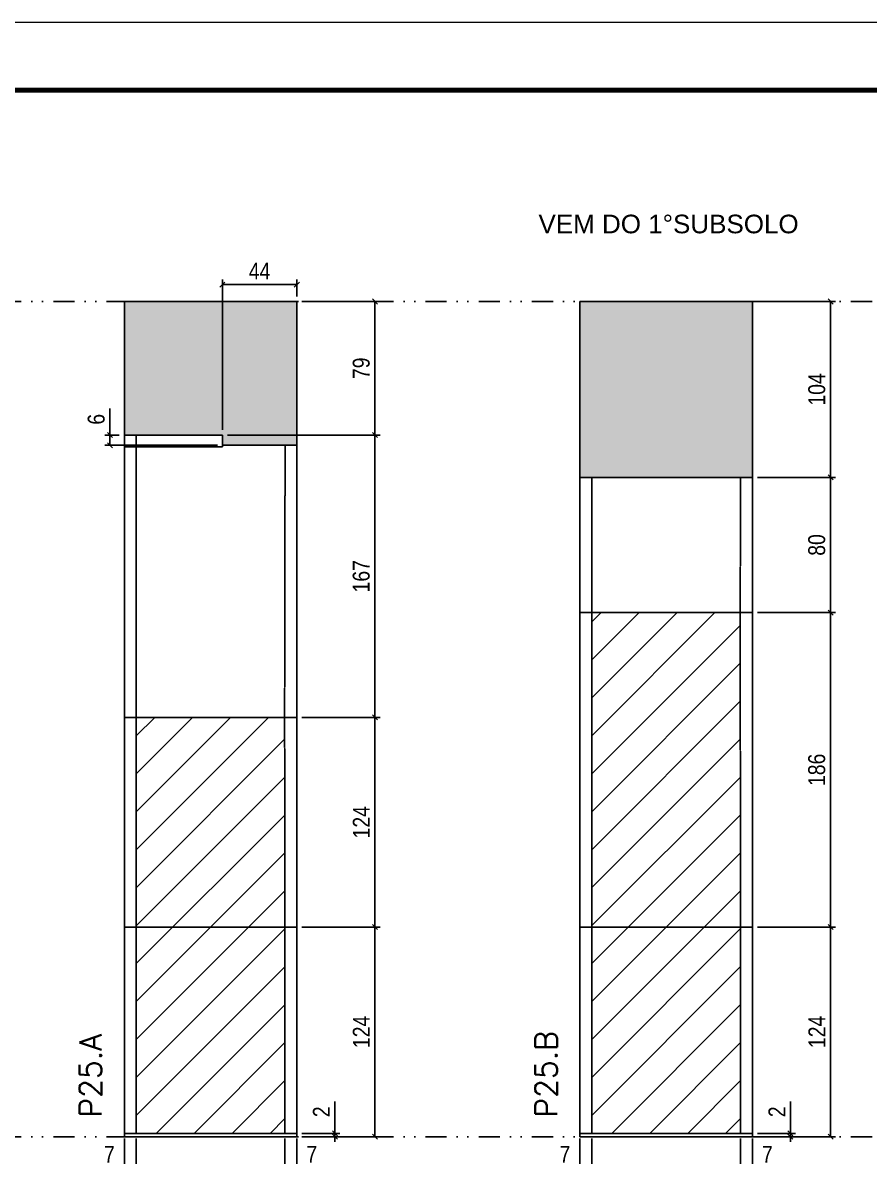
# Model space of a CAD drawing. Extents: x 13379 to 23315, y 867 to 16997.
# Drawn here: x 19619 to 20120, y 10435 to 11106 of the extents above; entities that cross this region are included whole.
import ezdxf
from ezdxf.enums import TextEntityAlignment as Align

# ---------------------------------------------------------------- set-up
doc = ezdxf.new("R2010")
doc.units = 0
for name, pattern in [('DASHED', [0.75, 0.5, -0.25]), ('DIVIDE2', [0.625, 0.25, -0.125, 0, -0.125, 0, -0.125]), ('HIDDEN', [0.375, 0.25, -0.125])]:
    doc.linetypes.add(name, pattern=pattern)
for name, color, linetype in [('COTA', 241, 'Continuous'), ('Nível', 160, 'Continuous'), ('Painéis', 200, 'Continuous'), ('SARR_2.2x7', 40, 'Continuous'), ('Sarrafo de Pressão', 42, 'HIDDEN'), ('TEXTO_GERAL', 7, 'Continuous')]:
    doc.layers.add(name, color=color, linetype=linetype)
for name, color, linetype, lineweight in [('Folhas', 255, 'Continuous', 9), ('Hachura', 251, 'Continuous', 9), ('SARRAFO DE PRESSAO', 251, 'DASHED', 9), ('Texto Seção', 7, 'Continuous', 15)]:
    doc.layers.add(name, color=color, linetype=linetype, lineweight=lineweight)
doc.styles.add('ARIAL', font='arial.ttf')
doc.styles.add('COTA TECNICA', font='techl___.ttf', dxfattribs={"height": 10})
doc.styles.add('COTA TECNICA-50', font='techl___.ttf', dxfattribs={"height": 10})
doc.styles.add('REGUA-120', font='ROMANS.shx', dxfattribs={"height": 15})
doc.dimstyles.new('COTA PAINEL-50', dxfattribs={"dimtxt": 10, "dimasz": 3, "dimexe": 3, "dimexo": 3, "dimgap": 3, "dimtad": 1, "dimdec": 1, "dimzin": 12, "dimdsep": 46, "dimtxsty": 'COTA TECNICA-50', "dimblk1": 'OBLIQUE', "dimblk2": 'OBLIQUE', "dimsah": 1, "dimcen": 0.9, "dimclrd": 4, "dimclre": 4, "dimclrt": 240, "dimadec": 1, "dimazin": 3, "dimtfac": 1, "dimtdec": 1, "dimtmove": 0, "dimatfit": 3, "dimfxl": 1, "dimtolj": 1, "dimtzin": 12, "dimarcsym": 0})
doc.dimstyles.new('PAINEL', dxfattribs={"dimtxt": 10, "dimasz": 3, "dimexe": 3, "dimexo": 3, "dimgap": 3, "dimtad": 1, "dimdec": 1, "dimzin": 12, "dimdsep": 46, "dimtxsty": 'COTA TECNICA', "dimblk1": 'OBLIQUE', "dimblk2": 'OBLIQUE', "dimsah": 1, "dimcen": 0.9, "dimclrd": 4, "dimclre": 4, "dimclrt": 240, "dimadec": 1, "dimazin": 3, "dimtfac": 1, "dimtdec": 1, "dimtmove": 0, "dimatfit": 3, "dimfxl": 1, "dimtolj": 1, "dimtzin": 12, "dimarcsym": 0})

# ---------------------------------------------------------------- blocks, each defined once
blk = doc.blocks.new('9999999999')
at = {"layer": 'Folhas'}
blk.add_lwpolyline([(98138.98, 34190.21), (99623.98, 34190.21), (99623.98, 35240.21), (98138.98, 35240.21)], close=True, dxfattribs=at)
at = {"layer": 'Folhas', "color": 30, "const_width": 3}
blk.add_lwpolyline([(98213.98, 34230.21), (99583.98, 34230.21), (99583.98, 35200.21), (98213.98, 35200.21)], close=True, dxfattribs=at)
blk = doc.blocks.new('_Oblique')
at = {"color": 0, "linetype": 'ByBlock', "lineweight": -2}
blk.add_line((-0.5, -0.5), (0.5, 0.5), dxfattribs=at)
blk = doc.blocks.new('*D758')
at = {"layer": 'COTA', "color": 4, "lineweight": -2, "transparency": 16777216}
for p, q in [((19679.5, 10445.73), (19679.5, 10391.55)), ((19781.5, 10445.73), (19781.5, 10391.55)), ((19679.5, 10394.55), (19781.5, 10394.55))]:
    blk.add_line(p, q, dxfattribs=at)
at = {"layer": 'Defpoints', "color": 0, "transparency": 16777216}
for p in [(19679.5, 10448.73), (19781.5, 10448.73), (19781.5, 10394.55)]:
    blk.add_point(p, dxfattribs=at)
at = {"layer": 'COTA', "color": 4, "lineweight": -2, "transparency": 16777216, "xscale": 3, "yscale": 3, "zscale": 3, "rotation": 180}
blk.add_blockref('_Oblique', (19679.5, 10394.55), dxfattribs=at)
at = {"layer": 'COTA', "color": 4, "lineweight": -2, "transparency": 16777216, "xscale": 3, "yscale": 3, "zscale": 3}
blk.add_blockref('_Oblique', (19781.5, 10394.55), dxfattribs=at)
at = {"layer": 'COTA', "color": 240, "transparency": 16777216, "insert": (19730.5, 10402.65), "char_height": 10, "attachment_point": 5, "style": 'COTA TECNICA'}
blk.add_mtext('\\A1;102', dxfattribs=at)
blk = doc.blocks.new('*D759')
at = {"layer": 'COTA', "color": 4, "lineweight": -2, "transparency": 16777216}
for p, q in [((19784.5, 10570.73), (19830.74, 10570.73)), ((19827.74, 10446.73), (19827.74, 10570.73)), ((19784.5, 10446.73), (19830.74, 10446.73))]:
    blk.add_line(p, q, dxfattribs=at)
at = {"layer": 'Defpoints', "color": 0, "transparency": 16777216}
for p in [(19781.5, 10570.73), (19827.74, 10570.73), (19781.5, 10446.73)]:
    blk.add_point(p, dxfattribs=at)
at = {"layer": 'COTA', "color": 4, "lineweight": -2, "transparency": 16777216, "xscale": 3, "yscale": 3, "zscale": 3}
for p, rotation in [((19827.74, 10570.73), 90), ((19827.74, 10446.73), 270)]:
    blk.add_blockref('_Oblique', p, dxfattribs=dict(at, rotation=rotation))
at = {"layer": 'COTA', "color": 240, "transparency": 16777216, "insert": (19819.67, 10508.73), "char_height": 10, "attachment_point": 5, "rotation": 90, "style": 'COTA TECNICA-50'}
blk.add_mtext('\\A1;124', dxfattribs=at)
blk = doc.blocks.new('*D760')
at = {"layer": 'COTA', "color": 4, "lineweight": -2, "transparency": 16777216}
for p, q in [((19804.03, 10448.73), (19804.03, 10467.53)), ((19784.5, 10448.73), (19807.03, 10448.73)), ((19784.5, 10446.73), (19807.03, 10446.73)), ((19804.03, 10446.73), (19804.03, 10448.73)), ((19804.03, 10446.73), (19804.03, 10443.73))]:
    blk.add_line(p, q, dxfattribs=at)
at = {"layer": 'Defpoints', "color": 0, "transparency": 16777216}
for p in [(19781.5, 10448.73), (19781.5, 10446.73), (19804.03, 10446.73)]:
    blk.add_point(p, dxfattribs=at)
at = {"layer": 'COTA', "color": 4, "lineweight": -2, "transparency": 16777216, "xscale": 3, "yscale": 3, "zscale": 3}
for p, rotation in [((19804.03, 10448.73), 270), ((19804.03, 10446.73), 90)]:
    blk.add_blockref('_Oblique', p, dxfattribs=dict(at, rotation=rotation))
at = {"layer": 'COTA', "color": 240, "transparency": 16777216, "insert": (19796.03, 10461.47), "char_height": 10, "attachment_point": 5, "rotation": 90, "style": 'COTA TECNICA-50'}
blk.add_mtext('\\A1;2', dxfattribs=at)
blk = doc.blocks.new('*D761')
at = {"layer": 'COTA', "color": 4, "lineweight": -2, "transparency": 16777216}
for p, q in [((19679.5, 10443.73), (19679.5, 10425.22)), ((19686.5, 10445.73), (19686.5, 10425.22)), ((19679.5, 10428.22), (19664.77, 10428.22)), ((19686.5, 10428.22), (19679.5, 10428.22))]:
    blk.add_line(p, q, dxfattribs=at)
at = {"layer": 'Defpoints', "color": 0, "transparency": 16777216}
for p in [(19679.5, 10446.73), (19686.5, 10448.73), (19679.5, 10428.22)]:
    blk.add_point(p, dxfattribs=at)
at = {"layer": 'COTA', "color": 4, "lineweight": -2, "transparency": 16777216, "xscale": 3, "yscale": 3, "zscale": 3, "rotation": 180}
blk.add_blockref('_Oblique', (19679.5, 10428.22), dxfattribs=at)
at = {"layer": 'COTA', "color": 4, "lineweight": -2, "transparency": 16777216, "xscale": 3, "yscale": 3, "zscale": 3}
blk.add_blockref('_Oblique', (19686.5, 10428.22), dxfattribs=at)
at = {"layer": 'COTA', "color": 240, "transparency": 16777216, "insert": (19670.64, 10436.29), "char_height": 10, "attachment_point": 5, "style": 'COTA TECNICA-50'}
blk.add_mtext('\\A1;7', dxfattribs=at)
blk = doc.blocks.new('*D762')
at = {"layer": 'COTA', "color": 4, "lineweight": -2, "transparency": 16777216}
for p, q in [((19774.5, 10445.73), (19774.5, 10425.22)), ((19781.5, 10443.73), (19781.5, 10425.22)), ((19774.5, 10428.22), (19781.5, 10428.22)), ((19781.5, 10428.22), (19796.24, 10428.22))]:
    blk.add_line(p, q, dxfattribs=at)
at = {"layer": 'Defpoints', "color": 0, "transparency": 16777216}
for p in [(19774.5, 10448.73), (19781.5, 10446.73), (19781.5, 10428.22)]:
    blk.add_point(p, dxfattribs=at)
at = {"layer": 'COTA', "color": 4, "lineweight": -2, "transparency": 16777216, "xscale": 3, "yscale": 3, "zscale": 3, "rotation": 180}
blk.add_blockref('_Oblique', (19774.5, 10428.22), dxfattribs=at)
at = {"layer": 'COTA', "color": 4, "lineweight": -2, "transparency": 16777216, "xscale": 3, "yscale": 3, "zscale": 3}
blk.add_blockref('_Oblique', (19781.5, 10428.22), dxfattribs=at)
at = {"layer": 'COTA', "color": 240, "transparency": 16777216, "insert": (19790.37, 10436.29), "char_height": 10, "attachment_point": 5, "style": 'COTA TECNICA-50'}
blk.add_mtext('\\A1;7', dxfattribs=at)
blk = doc.blocks.new('*D768')
at = {"layer": 'COTA', "color": 4, "lineweight": -2, "transparency": 16777216}
for p, q in [((19737.5, 10864.73), (19737.5, 10953.72)), ((19737.5, 10950.72), (19781.5, 10950.72)), ((19781.5, 10943.73), (19781.5, 10953.72))]:
    blk.add_line(p, q, dxfattribs=at)
at = {"layer": 'Defpoints', "color": 0, "transparency": 16777216}
for p in [(19781.5, 10950.72), (19781.5, 10940.73), (19737.5, 10861.73)]:
    blk.add_point(p, dxfattribs=at)
at = {"layer": 'COTA', "color": 4, "lineweight": -2, "transparency": 16777216, "xscale": 3, "yscale": 3, "zscale": 3, "rotation": 180}
blk.add_blockref('_Oblique', (19737.5, 10950.72), dxfattribs=at)
at = {"layer": 'COTA', "color": 4, "lineweight": -2, "transparency": 16777216, "xscale": 3, "yscale": 3, "zscale": 3}
blk.add_blockref('_Oblique', (19781.5, 10950.72), dxfattribs=at)
at = {"layer": 'COTA', "color": 240, "transparency": 16777216, "insert": (19759.5, 10958.79), "char_height": 10, "attachment_point": 5, "style": 'COTA TECNICA'}
blk.add_mtext('\\A1;44', dxfattribs=at)
blk = doc.blocks.new('*D769')
at = {"layer": 'COTA', "color": 4, "lineweight": -2, "transparency": 16777216}
for p, q in [((19784.5, 10694.73), (19830.74, 10694.73)), ((19827.74, 10570.73), (19827.74, 10694.73)), ((19784.5, 10570.73), (19830.74, 10570.73))]:
    blk.add_line(p, q, dxfattribs=at)
at = {"layer": 'Defpoints', "color": 0, "transparency": 16777216}
for p in [(19781.5, 10694.73), (19827.74, 10694.73), (19781.5, 10570.73)]:
    blk.add_point(p, dxfattribs=at)
at = {"layer": 'COTA', "color": 4, "lineweight": -2, "transparency": 16777216, "xscale": 3, "yscale": 3, "zscale": 3}
for p, rotation in [((19827.74, 10694.73), 90), ((19827.74, 10570.73), 270)]:
    blk.add_blockref('_Oblique', p, dxfattribs=dict(at, rotation=rotation))
at = {"layer": 'COTA', "color": 240, "transparency": 16777216, "insert": (19819.67, 10632.73), "char_height": 10, "attachment_point": 5, "rotation": 90, "style": 'COTA TECNICA'}
blk.add_mtext('\\A1;124', dxfattribs=at)
blk = doc.blocks.new('*D770')
at = {"layer": 'COTA', "color": 4, "lineweight": -2, "transparency": 16777216}
for p, q in [((19740.5, 10861.73), (19830.74, 10861.73)), ((19827.74, 10694.73), (19827.74, 10861.73)), ((19784.5, 10694.73), (19830.74, 10694.73))]:
    blk.add_line(p, q, dxfattribs=at)
at = {"layer": 'Defpoints', "color": 0, "transparency": 16777216}
for p in [(19737.5, 10861.73), (19827.74, 10861.73), (19781.5, 10694.73)]:
    blk.add_point(p, dxfattribs=at)
at = {"layer": 'COTA', "color": 4, "lineweight": -2, "transparency": 16777216, "xscale": 3, "yscale": 3, "zscale": 3}
for p, rotation in [((19827.74, 10861.73), 90), ((19827.74, 10694.73), 270)]:
    blk.add_blockref('_Oblique', p, dxfattribs=dict(at, rotation=rotation))
at = {"layer": 'COTA', "color": 240, "transparency": 16777216, "insert": (19819.64, 10778.23), "char_height": 10, "attachment_point": 5, "rotation": 90, "style": 'COTA TECNICA'}
blk.add_mtext('\\A1;167', dxfattribs=at)
blk = doc.blocks.new('*D771')
at = {"layer": 'COTA', "color": 4, "lineweight": -2, "transparency": 16777216}
for p, q in [((19671, 10861.73), (19671, 10877.39)), ((19676.5, 10861.73), (19668, 10861.73)), ((19734.5, 10855.73), (19668, 10855.73)), ((19671, 10855.73), (19671, 10861.73))]:
    blk.add_line(p, q, dxfattribs=at)
at = {"layer": 'Defpoints', "color": 0, "transparency": 16777216}
for p in [(19671, 10861.73), (19679.5, 10861.73), (19737.5, 10855.73)]:
    blk.add_point(p, dxfattribs=at)
at = {"layer": 'COTA', "color": 4, "lineweight": -2, "transparency": 16777216, "xscale": 3, "yscale": 3, "zscale": 3}
for p, rotation in [((19671, 10861.73), 90), ((19671, 10855.73), 270)]:
    blk.add_blockref('_Oblique', p, dxfattribs=dict(at, rotation=rotation))
at = {"layer": 'COTA', "color": 240, "transparency": 16777216, "insert": (19662.89, 10871.06), "char_height": 10, "attachment_point": 5, "rotation": 90, "style": 'COTA TECNICA'}
blk.add_mtext('\\A1;6', dxfattribs=at)
blk = doc.blocks.new('*D772')
at = {"layer": 'COTA', "color": 4, "lineweight": -2, "transparency": 16777216}
for p, q in [((19784.5, 10940.73), (19830.74, 10940.73)), ((19827.74, 10861.73), (19827.74, 10940.73)), ((19740.5, 10861.73), (19830.74, 10861.73))]:
    blk.add_line(p, q, dxfattribs=at)
at = {"layer": 'Defpoints', "color": 0, "transparency": 16777216}
for p in [(19781.5, 10940.73), (19827.74, 10940.73), (19737.5, 10861.73)]:
    blk.add_point(p, dxfattribs=at)
at = {"layer": 'COTA', "color": 4, "lineweight": -2, "transparency": 16777216, "xscale": 3, "yscale": 3, "zscale": 3}
for p, rotation in [((19827.74, 10940.73), 90), ((19827.74, 10861.73), 270)]:
    blk.add_blockref('_Oblique', p, dxfattribs=dict(at, rotation=rotation))
at = {"layer": 'COTA', "color": 240, "transparency": 16777216, "insert": (19819.64, 10901.23), "char_height": 10, "attachment_point": 5, "rotation": 90, "style": 'COTA TECNICA'}
blk.add_mtext('\\A1;79', dxfattribs=at)
blk = doc.blocks.new('*D773')
at = {"layer": 'COTA', "color": 4, "lineweight": -2, "transparency": 16777216}
for p, q in [((19948.96, 10445.73), (19948.96, 10391.55)), ((20050.96, 10445.73), (20050.96, 10391.55)), ((19948.96, 10394.55), (20050.96, 10394.55))]:
    blk.add_line(p, q, dxfattribs=at)
at = {"layer": 'Defpoints', "color": 0, "transparency": 16777216}
for p in [(19948.96, 10448.73), (20050.96, 10448.73), (20050.96, 10394.55)]:
    blk.add_point(p, dxfattribs=at)
at = {"layer": 'COTA', "color": 4, "lineweight": -2, "transparency": 16777216, "xscale": 3, "yscale": 3, "zscale": 3, "rotation": 180}
blk.add_blockref('_Oblique', (19948.96, 10394.55), dxfattribs=at)
at = {"layer": 'COTA', "color": 4, "lineweight": -2, "transparency": 16777216, "xscale": 3, "yscale": 3, "zscale": 3}
blk.add_blockref('_Oblique', (20050.96, 10394.55), dxfattribs=at)
at = {"layer": 'COTA', "color": 240, "transparency": 16777216, "insert": (19999.96, 10402.65), "char_height": 10, "attachment_point": 5, "style": 'COTA TECNICA'}
blk.add_mtext('\\A1;102', dxfattribs=at)
blk = doc.blocks.new('*D774')
at = {"layer": 'COTA', "color": 4, "lineweight": -2, "transparency": 16777216}
for p, q in [((20053.96, 10570.73), (20100.2, 10570.73)), ((20097.2, 10446.73), (20097.2, 10570.73)), ((20053.96, 10446.73), (20100.2, 10446.73))]:
    blk.add_line(p, q, dxfattribs=at)
at = {"layer": 'Defpoints', "color": 0, "transparency": 16777216}
for p in [(20050.96, 10570.73), (20097.2, 10570.73), (20050.96, 10446.73)]:
    blk.add_point(p, dxfattribs=at)
at = {"layer": 'COTA', "color": 4, "lineweight": -2, "transparency": 16777216, "xscale": 3, "yscale": 3, "zscale": 3}
for p, rotation in [((20097.2, 10570.73), 90), ((20097.2, 10446.73), 270)]:
    blk.add_blockref('_Oblique', p, dxfattribs=dict(at, rotation=rotation))
at = {"layer": 'COTA', "color": 240, "transparency": 16777216, "insert": (20089.13, 10508.73), "char_height": 10, "attachment_point": 5, "rotation": 90, "style": 'COTA TECNICA-50'}
blk.add_mtext('\\A1;124', dxfattribs=at)
blk = doc.blocks.new('*D775')
at = {"layer": 'COTA', "color": 4, "lineweight": -2, "transparency": 16777216}
for p, q in [((20073.49, 10448.73), (20073.49, 10467.53)), ((20053.96, 10448.73), (20076.49, 10448.73)), ((20053.96, 10446.73), (20076.49, 10446.73)), ((20073.49, 10446.73), (20073.49, 10448.73)), ((20073.49, 10446.73), (20073.49, 10443.73))]:
    blk.add_line(p, q, dxfattribs=at)
at = {"layer": 'Defpoints', "color": 0, "transparency": 16777216}
for p in [(20050.96, 10448.73), (20050.96, 10446.73), (20073.49, 10446.73)]:
    blk.add_point(p, dxfattribs=at)
at = {"layer": 'COTA', "color": 4, "lineweight": -2, "transparency": 16777216, "xscale": 3, "yscale": 3, "zscale": 3}
for p, rotation in [((20073.49, 10448.73), 270), ((20073.49, 10446.73), 90)]:
    blk.add_blockref('_Oblique', p, dxfattribs=dict(at, rotation=rotation))
at = {"layer": 'COTA', "color": 240, "transparency": 16777216, "insert": (20065.49, 10461.47), "char_height": 10, "attachment_point": 5, "rotation": 90, "style": 'COTA TECNICA-50'}
blk.add_mtext('\\A1;2', dxfattribs=at)
blk = doc.blocks.new('*D776')
at = {"layer": 'COTA', "color": 4, "lineweight": -2, "transparency": 16777216}
for p, q in [((19948.96, 10443.73), (19948.96, 10425.22)), ((19955.96, 10445.73), (19955.96, 10425.22)), ((19948.96, 10428.22), (19934.23, 10428.22)), ((19955.96, 10428.22), (19948.96, 10428.22))]:
    blk.add_line(p, q, dxfattribs=at)
at = {"layer": 'Defpoints', "color": 0, "transparency": 16777216}
for p in [(19948.96, 10446.73), (19955.96, 10448.73), (19948.96, 10428.22)]:
    blk.add_point(p, dxfattribs=at)
at = {"layer": 'COTA', "color": 4, "lineweight": -2, "transparency": 16777216, "xscale": 3, "yscale": 3, "zscale": 3, "rotation": 180}
blk.add_blockref('_Oblique', (19948.96, 10428.22), dxfattribs=at)
at = {"layer": 'COTA', "color": 4, "lineweight": -2, "transparency": 16777216, "xscale": 3, "yscale": 3, "zscale": 3}
blk.add_blockref('_Oblique', (19955.96, 10428.22), dxfattribs=at)
at = {"layer": 'COTA', "color": 240, "transparency": 16777216, "insert": (19940.09, 10436.29), "char_height": 10, "attachment_point": 5, "style": 'COTA TECNICA-50'}
blk.add_mtext('\\A1;7', dxfattribs=at)
blk = doc.blocks.new('*D777')
at = {"layer": 'COTA', "color": 4, "lineweight": -2, "transparency": 16777216}
for p, q in [((20043.96, 10445.73), (20043.96, 10425.22)), ((20050.96, 10443.73), (20050.96, 10425.22)), ((20043.96, 10428.22), (20050.96, 10428.22)), ((20050.96, 10428.22), (20065.69, 10428.22))]:
    blk.add_line(p, q, dxfattribs=at)
at = {"layer": 'Defpoints', "color": 0, "transparency": 16777216}
for p in [(20043.96, 10448.73), (20050.96, 10446.73), (20050.96, 10428.22)]:
    blk.add_point(p, dxfattribs=at)
at = {"layer": 'COTA', "color": 4, "lineweight": -2, "transparency": 16777216, "xscale": 3, "yscale": 3, "zscale": 3, "rotation": 180}
blk.add_blockref('_Oblique', (20043.96, 10428.22), dxfattribs=at)
at = {"layer": 'COTA', "color": 4, "lineweight": -2, "transparency": 16777216, "xscale": 3, "yscale": 3, "zscale": 3}
blk.add_blockref('_Oblique', (20050.96, 10428.22), dxfattribs=at)
at = {"layer": 'COTA', "color": 240, "transparency": 16777216, "insert": (20059.83, 10436.29), "char_height": 10, "attachment_point": 5, "style": 'COTA TECNICA-50'}
blk.add_mtext('\\A1;7', dxfattribs=at)
blk = doc.blocks.new('*D778')
at = {"layer": 'COTA', "color": 4, "lineweight": -2, "transparency": 16777216}
for p, q in [((20053.96, 10756.73), (20100.2, 10756.73)), ((20097.2, 10570.73), (20097.2, 10756.73)), ((20053.96, 10570.73), (20100.2, 10570.73))]:
    blk.add_line(p, q, dxfattribs=at)
at = {"layer": 'Defpoints', "color": 0, "transparency": 16777216}
for p in [(20050.96, 10756.73), (20097.2, 10756.73), (20050.96, 10570.73)]:
    blk.add_point(p, dxfattribs=at)
at = {"layer": 'COTA', "color": 4, "lineweight": -2, "transparency": 16777216, "xscale": 3, "yscale": 3, "zscale": 3}
for p, rotation in [((20097.2, 10756.73), 90), ((20097.2, 10570.73), 270)]:
    blk.add_blockref('_Oblique', p, dxfattribs=dict(at, rotation=rotation))
at = {"layer": 'COTA', "color": 240, "transparency": 16777216, "insert": (20089.07, 10663.73), "char_height": 10, "attachment_point": 5, "rotation": 90, "style": 'COTA TECNICA'}
blk.add_mtext('\\A1;186', dxfattribs=at)
blk = doc.blocks.new('*D779')
at = {"layer": 'COTA', "color": 4, "lineweight": -2, "transparency": 16777216}
for p, q in [((20053.96, 10836.73), (20100.2, 10836.73)), ((20097.2, 10756.73), (20097.2, 10836.73)), ((20053.96, 10756.73), (20100.2, 10756.73))]:
    blk.add_line(p, q, dxfattribs=at)
at = {"layer": 'Defpoints', "color": 0, "transparency": 16777216}
for p in [(20050.96, 10836.73), (20097.2, 10836.73), (20050.96, 10756.73)]:
    blk.add_point(p, dxfattribs=at)
at = {"layer": 'COTA', "color": 4, "lineweight": -2, "transparency": 16777216, "xscale": 3, "yscale": 3, "zscale": 3}
for p, rotation in [((20097.2, 10836.73), 90), ((20097.2, 10756.73), 270)]:
    blk.add_blockref('_Oblique', p, dxfattribs=dict(at, rotation=rotation))
at = {"layer": 'COTA', "color": 240, "transparency": 16777216, "insert": (20089.07, 10796.73), "char_height": 10, "attachment_point": 5, "rotation": 90, "style": 'COTA TECNICA'}
blk.add_mtext('\\A1;80', dxfattribs=at)
blk = doc.blocks.new('*D780')
at = {"layer": 'COTA', "color": 4, "lineweight": -2, "transparency": 16777216}
for p, q in [((20053.96, 10940.73), (20100.2, 10940.73)), ((20097.2, 10836.73), (20097.2, 10940.73)), ((20053.96, 10836.73), (20100.2, 10836.73))]:
    blk.add_line(p, q, dxfattribs=at)
at = {"layer": 'Defpoints', "color": 0, "transparency": 16777216}
for p in [(20050.96, 10940.73), (20097.2, 10940.73), (20050.96, 10836.73)]:
    blk.add_point(p, dxfattribs=at)
at = {"layer": 'COTA', "color": 4, "lineweight": -2, "transparency": 16777216, "xscale": 3, "yscale": 3, "zscale": 3}
for p, rotation in [((20097.2, 10940.73), 90), ((20097.2, 10836.73), 270)]:
    blk.add_blockref('_Oblique', p, dxfattribs=dict(at, rotation=rotation))
at = {"layer": 'COTA', "color": 240, "transparency": 16777216, "insert": (20089.1, 10888.73), "char_height": 10, "attachment_point": 5, "rotation": 90, "style": 'COTA TECNICA'}
blk.add_mtext('\\A1;104', dxfattribs=at)

msp = doc.modelspace()

# ---------------------------------------------------------------- hatches: boundary and pattern name
at = {"layer": 'COTA'}
h = msp.add_hatch(dxfattribs=at)
h.set_pattern_fill('AR-CONC', color=256, scale=0.03)
h.paths.add_polyline_path([(19781.5, 10940.73), (19679.5, 10940.73), (19679.5, 10861.73), (19737.5, 10861.73), (19737.5, 10855.73), (19781.5, 10855.73)])
h = msp.add_hatch(dxfattribs=at)
h.set_pattern_fill('AR-CONC', color=256, scale=0.03)
h.paths.add_polyline_path([(20050.96, 10940.73), (19948.96, 10940.73), (19948.96, 10836.73), (20050.96, 10836.73)])
at = {"layer": 'Hachura', "linetype": 'ByBlock'}
h = msp.add_hatch(dxfattribs=at)
h.set_pattern_fill('ANSI31', color=256, scale=5)
h.paths.add_polyline_path([(20043.96, 10570.73), (19955.96, 10570.73), (19955.96, 10448.73), (20043.96, 10448.73)])
h.paths.add_polyline_path([(20043.75, 10756.73), (19955.96, 10756.73), (19955.96, 10570.73), (20043.96, 10570.73)])
h = msp.add_hatch(dxfattribs=at)
h.set_pattern_fill('ANSI31', color=256, scale=5)
h.paths.add_polyline_path([(19774.5, 10570.73), (19686.5, 10570.73), (19686.5, 10448.73), (19774.5, 10448.73)])
h.paths.add_polyline_path([(19774.29, 10694.73), (19686.5, 10694.73), (19686.5, 10570.73), (19774.5, 10570.73)])

# ---------------------------------------------------------------- linework, layer by layer
at = {"layer": 'COTA'}
for p, q in [((19679.5, 10861.73), (19679.5, 10940.73)), ((19679.5, 10940.73), (19781.5, 10940.73)), ((19781.5, 10940.73), (19781.5, 10855.73)), ((19948.96, 10836.73), (19948.96, 10940.73)), ((19948.96, 10940.73), (20050.96, 10940.73)), ((20050.96, 10940.73), (20050.96, 10836.73)), ((19737.5, 10854.73), (19737.5, 10855.73))]:
    msp.add_line(p, q, dxfattribs=at)
at = {"layer": 'Nível', "color": 4, "linetype": 'DIVIDE2', "ltscale": 50}
for p, q in [((13378.94, 10940.73), (21112.79, 10940.73)), ((13378.94, 10446.73), (21112.79, 10446.73))]:
    msp.add_line(p, q, dxfattribs=at)
at = {"layer": 'Painéis'}
for p, q in [((19679.5, 10861.73), (19679.5, 10694.73)), ((19679.5, 10861.73), (19737.5, 10861.73)), ((19737.5, 10855.73), (19737.5, 10861.73)), ((19781.5, 10855.73), (19737.5, 10855.73)), ((19781.5, 10694.73), (19781.5, 10855.73)), ((20050.96, 10836.73), (19948.96, 10836.73)), ((19948.96, 10836.73), (19948.96, 10756.73)), ((20050.96, 10756.73), (20050.96, 10836.73)), ((19948.96, 10756.73), (19948.96, 10570.73)), ((19948.96, 10756.73), (20050.96, 10756.73)), ((20050.96, 10570.73), (20050.96, 10756.73)), ((19679.5, 10694.73), (19679.5, 10570.73)), ((19679.5, 10694.73), (19781.5, 10694.73)), ((19781.5, 10570.73), (19781.5, 10694.73)), ((19781.5, 10570.73), (19679.5, 10570.73)), ((20050.96, 10570.73), (19948.96, 10570.73))]:
    msp.add_line(p, q, dxfattribs=at)
for points in [[(19679.5, 10448.73), (19781.5, 10448.73), (19781.5, 10570.73), (19679.5, 10570.73)], [(19948.96, 10448.73), (20050.96, 10448.73), (20050.96, 10570.73), (19948.96, 10570.73)], [(19679.5, 10448.73), (19781.5, 10448.73), (19781.5, 10446.73), (19679.5, 10446.73)], [(19948.96, 10448.73), (20050.96, 10448.73), (20050.96, 10446.73), (19948.96, 10446.73)]]:
    msp.add_lwpolyline(points, close=True, dxfattribs=at)
at = {"layer": 'SARR_2.2x7', "linetype": 'ByBlock'}
msp.add_line((19679.5, 10854.73), (19737.5, 10854.73), dxfattribs=at)
at = {"layer": 'Sarrafo de Pressão'}
for p, q in [((19686.5, 10861.73), (19686.5, 10694.73)), ((19774.57, 10855.73), (19774.29, 10694.73)), ((19955.96, 10836.73), (19955.96, 10756.73)), ((20044.02, 10836.73), (20043.75, 10756.73)), ((19955.96, 10570.73), (19955.96, 10756.73)), ((20043.96, 10570.73), (20043.75, 10756.73)), ((19686.5, 10570.73), (19686.5, 10694.73)), ((19774.5, 10570.73), (19774.29, 10694.73)), ((19686.5, 10448.73), (19686.5, 10570.73)), ((19774.5, 10448.73), (19774.5, 10570.73)), ((19955.96, 10448.73), (19955.96, 10570.73)), ((20043.96, 10448.73), (20043.96, 10570.73))]:
    msp.add_line(p, q, dxfattribs=at)

# ---------------------------------------------------------------- block references
at = {"layer": 'SARRAFO DE PRESSAO', "color": 6, "linetype": 'ByBlock'}
msp.add_blockref('9999999999', (-78984.48, -24134.56), dxfattribs=at)

# ---------------------------------------------------------------- texts
at = {"layer": 'Texto Seção', "char_height": 13, "width": 285.3299, "attachment_point": 7, "rotation": 90, "style": 'REGUA-120'}
for s, insert in [('P25.A', (19666.03, 10457.98)), ('P25.B', (19935.49, 10457.98))]:
    msp.add_mtext(s, dxfattribs=dict(at, insert=insert))
at = {"layer": 'TEXTO_GERAL', "style": 'ARIAL'}
msp.add_text('VEM DO 1°SUBSOLO', height=11, dxfattribs=at).set_placement((20001.4, 10986.58), align=Align.MIDDLE_CENTER)

# ---------------------------------------------------------------- dimensions: what is measured, and where the dimension line sits
at = {"layer": 'COTA'}
for base, p1, p2, dimstyle, picture, middle in [((19781.5, 10950.72), (19737.5, 10861.73), (19781.5, 10940.73), 'PAINEL', '*D768', (19759.5, 10958.79)), ((19781.5, 10428.22), (19774.5, 10448.73), (19781.5, 10446.73), 'COTA PAINEL-50', '*D762', (19790.37, 10436.29)), ((20050.96, 10428.22), (20043.96, 10448.73), (20050.96, 10446.73), 'COTA PAINEL-50', '*D777', (20059.83, 10436.29))]:
    dim = msp.add_linear_dim(base=base, p1=p1, p2=p2, dimstyle=dimstyle, dxfattribs=at)
    dim.commit()
    dim.dimension.update_dxf_attribs({"geometry": picture, "text_midpoint": middle})
for base, p1, p2, angle, dimstyle, picture, middle in [((19827.74, 10940.73), (19737.5, 10861.73), (19781.5, 10940.73), 90, 'PAINEL', '*D772', (19819.64, 10901.23)), ((20097.2, 10940.73), (20050.96, 10836.73), (20050.96, 10940.73), 90, 'PAINEL', '*D780', (20089.1, 10888.73)), ((19671, 10861.73), (19737.5, 10855.73), (19679.5, 10861.73), 90, 'PAINEL', '*D771', (19662.89, 10871.06)), ((20097.2, 10756.73), (20050.96, 10570.73), (20050.96, 10756.73), 90, 'PAINEL', '*D778', (20089.07, 10663.73)), ((19827.74, 10694.73), (19781.5, 10570.73), (19781.5, 10694.73), 90, 'PAINEL', '*D769', (19819.67, 10632.73)), ((19827.74, 10570.73), (19781.5, 10446.73), (19781.5, 10570.73), 90, 'COTA PAINEL-50', '*D759', (19819.67, 10508.73)), ((20097.2, 10570.73), (20050.96, 10446.73), (20050.96, 10570.73), 90, 'COTA PAINEL-50', '*D774', (20089.13, 10508.73)), ((19679.5, 10428.22), (19686.5, 10448.73), (19679.5, 10446.73), 180, 'COTA PAINEL-50', '*D761', (19670.64, 10436.29)), ((19948.96, 10428.22), (19955.96, 10448.73), (19948.96, 10446.73), 180, 'COTA PAINEL-50', '*D776', (19940.09, 10436.29))]:
    dim = msp.add_linear_dim(base=base, p1=p1, p2=p2, angle=angle, dimstyle=dimstyle, dxfattribs=at)
    dim.commit()
    dim.dimension.update_dxf_attribs({"geometry": picture, "text_midpoint": middle})
for base, p1, p2, picture, middle in [((19827.74, 10861.73), (19781.5, 10694.73), (19737.5, 10861.73), '*D770', (19819.64, 10778.23)), ((20097.2, 10836.73), (20050.96, 10756.73), (20050.96, 10836.73), '*D779', (20089.07, 10796.73))]:
    dim = msp.add_linear_dim(base=base, p1=p1, p2=p2, angle=90, dimstyle='PAINEL', override={"dimtmove": 1}, dxfattribs=at)
    dim.commit()
    dim.dimension.update_dxf_attribs({"geometry": picture, "text_midpoint": middle})
for base, p1, p2, picture, middle in [((19804.03, 10446.73), (19781.5, 10448.73), (19781.5, 10446.73), '*D760', (19804.03, 10461.47)), ((20073.49, 10446.73), (20050.96, 10448.73), (20050.96, 10446.73), '*D775', (20073.49, 10461.47))]:
    dim = msp.add_linear_dim(base=base, p1=p1, p2=p2, angle=90, dimstyle='COTA PAINEL-50', dxfattribs=at)
    dim.commit()
    dim.dimension.update_dxf_attribs({"geometry": picture, "text_midpoint": middle, "dimtype": 160})
for base, p1, p2, picture, middle in [((19781.5, 10394.55), (19679.5, 10448.73), (19781.5, 10448.73), '*D758', (19730.5, 10402.65)), ((20050.96, 10394.55), (19948.96, 10448.73), (20050.96, 10448.73), '*D773', (19999.96, 10402.65))]:
    dim = msp.add_linear_dim(base=base, p1=p1, p2=p2, dimstyle='PAINEL', override={"dimarcsym": 2}, dxfattribs=at)
    dim.commit()
    dim.dimension.update_dxf_attribs({"geometry": picture, "text_midpoint": middle})

doc.saveas('drawing.dxf')
